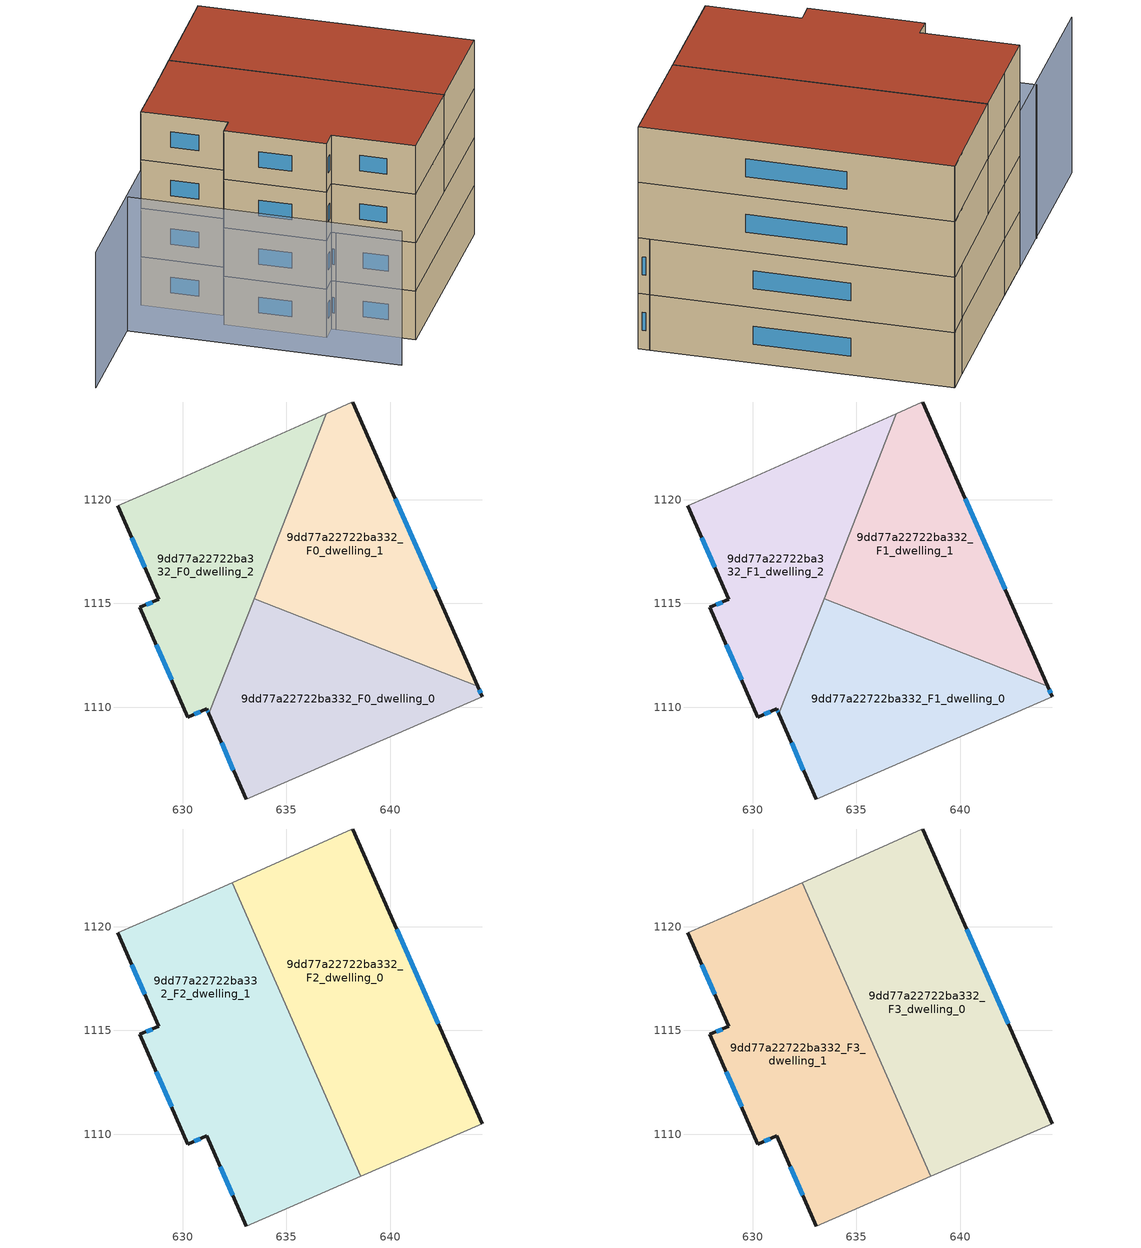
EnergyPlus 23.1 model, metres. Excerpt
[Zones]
9dd77a22722ba332_F0_dwelling_0
 floor ground (EU_floor_Construction): 644.22,1111.01 644.45,1110.5 633.05,1105.57 631.25,1109.67 633.43,1115.24 z0
 wall outside (EU_wall_Construction): 631.25,1109.67 633.05,1105.57 / 644.45,1110.5 644.22,1111.01 z0:3
 wall to 9dd77a22722ba332_F0_dwelling_1 (EU_wall_Construction): 644.22,1111.01 633.43,1115.24 z0:3
 wall adiabatic (EU_wall_Construction): 633.05,1105.57 644.45,1110.5 z0:3
 wall to 9dd77a22722ba332_F0_dwelling_2 (EU_wall_Construction): 633.43,1115.24 631.25,1109.67 z0:3
 window (EU_Window_Construction): 631.87,1108.28 632.44,1106.97 / 644.37,1110.67 644.3,1110.84 z1.02:1.98
9dd77a22722ba332_F0_dwelling_1
 floor ground (EU_floor_Construction): 638.2,1124.72 644.22,1111.01 633.43,1115.24 636.93,1124.16 638.15,1124.7 z0
 wall outside (EU_wall_Construction): 644.22,1111.01 638.2,1124.72 z0:3
 wall adiabatic (EU_wall_Construction): 638.2,1124.72 638.15,1124.7 636.93,1124.16 z0:3
 wall to 9dd77a22722ba332_F0_dwelling_2 (EU_wall_Construction): 636.93,1124.16 633.43,1115.24 z0:3
 window (EU_Window_Construction): 642.17,1115.68 640.25,1120.06 z1.02:1.98
9dd77a22722ba332_F0_dwelling_2
 floor ground (EU_floor_Construction): 636.93,1124.16 631.25,1109.67 631.15,1109.92 630.24,1109.51 627.92,1114.81 628.84,1115.21 626.86,1119.71 629.53,1120.87 z0
 wall outside (EU_wall_Construction): 626.86,1119.71 628.84,1115.21 627.92,1114.81 630.24,1109.51 631.15,1109.92 631.25,1109.67 z0:3
 wall adiabatic (EU_wall_Construction): 636.93,1124.16 629.53,1120.87 626.86,1119.71 z0:3
 window (EU_Window_Construction): 628.53,1115.07 628.23,1114.94 / 627.53,1118.18 628.16,1116.74 / 631.18,1109.83 631.22,1109.76 / 630.55,1109.65 630.84,1109.78 / 628.71,1113.01 629.45,1111.31 z1.02:1.98
9dd77a22722ba332_F1_dwelling_0
 floor to 9dd77a22722ba332_F0_dwelling_0 (EU_floor_Construction): 644.22,1111.01 644.45,1110.5 633.05,1105.57 631.25,1109.67 633.43,1115.24 z3
 wall outside (EU_wall_Construction): 631.25,1109.67 633.05,1105.57 / 644.45,1110.5 644.22,1111.01 z3:6
 wall to 9dd77a22722ba332_F1_dwelling_1 (EU_wall_Construction): 644.22,1111.01 633.43,1115.24 z3:6
 wall adiabatic (EU_wall_Construction): 633.05,1105.57 644.45,1110.5 z3:6
 wall to 9dd77a22722ba332_F1_dwelling_2 (EU_wall_Construction): 633.43,1115.24 631.25,1109.67 z3:6
 window (EU_Window_Construction): 631.87,1108.28 632.44,1106.97 / 644.37,1110.67 644.3,1110.84 z4.02:4.98
9dd77a22722ba332_F1_dwelling_1
 floor to 9dd77a22722ba332_F0_dwelling_1 (EU_floor_Construction): 638.2,1124.72 644.22,1111.01 633.43,1115.24 636.93,1124.16 638.15,1124.7 z3
 wall outside (EU_wall_Construction): 644.22,1111.01 638.2,1124.72 z3:6
 wall adiabatic (EU_wall_Construction): 638.2,1124.72 638.15,1124.7 636.93,1124.16 z3:6
 wall to 9dd77a22722ba332_F1_dwelling_2 (EU_wall_Construction): 636.93,1124.16 633.43,1115.24 z3:6
 window (EU_Window_Construction): 642.17,1115.68 640.25,1120.06 z4.02:4.98
9dd77a22722ba332_F1_dwelling_2
 floor to 9dd77a22722ba332_F0_dwelling_2 (EU_floor_Construction): 636.93,1124.16 631.25,1109.67 631.15,1109.92 630.24,1109.51 627.92,1114.81 628.84,1115.21 626.86,1119.71 629.53,1120.87 z3
 wall outside (EU_wall_Construction): 626.86,1119.71 628.84,1115.21 627.92,1114.81 630.24,1109.51 631.15,1109.92 631.25,1109.67 z3:6
 wall adiabatic (EU_wall_Construction): 636.93,1124.16 629.53,1120.87 626.86,1119.71 z3:6
 window (EU_Window_Construction): 628.53,1115.07 628.23,1114.94 / 627.53,1118.18 628.16,1116.74 / 631.18,1109.83 631.22,1109.76 / 630.55,1109.65 630.84,1109.78 / 628.71,1113.01 629.45,1111.31 z4.02:4.98
9dd77a22722ba332_F2_dwelling_0
 floor to 9dd77a22722ba332_F1_dwelling_1 (EU_floor_Construction): 638.2,1124.72 644.22,1111.01 635.81,1114.31 634.36,1117.6 636.93,1124.16 638.15,1124.7 z6
 floor to 9dd77a22722ba332_F1_dwelling_0 (EU_floor_Construction): 644.22,1111.01 644.45,1110.5 638.59,1107.97 635.81,1114.31 z6
 floor to 9dd77a22722ba332_F1_dwelling_2 (EU_floor_Construction): 636.93,1124.16 634.36,1117.6 632.37,1122.13 z6
 wall outside (EU_wall_Construction): 644.45,1110.5 638.2,1124.72 z6:9
 wall adiabatic (EU_wall_Construction): 638.59,1107.97 644.45,1110.5 / 638.2,1124.72 638.15,1124.7 632.37,1122.13 z6:9
 wall to 9dd77a22722ba332_F2_dwelling_1 (EU_wall_Construction): 632.37,1122.13 638.59,1107.97 z6:9
 window (EU_Window_Construction): 642.32,1115.34 640.33,1119.88 z7.02:7.98
9dd77a22722ba332_F2_dwelling_1
 floor to 9dd77a22722ba332_F1_dwelling_0 (EU_floor_Construction): 635.81,1114.31 638.59,1107.97 633.05,1105.57 631.25,1109.67 633.43,1115.24 z6
 floor to 9dd77a22722ba332_F1_dwelling_2 (EU_floor_Construction): 632.37,1122.13 634.36,1117.6 631.25,1109.67 631.15,1109.92 630.24,1109.51 627.92,1114.81 628.84,1115.21 626.86,1119.71 629.53,1120.87 z6
 floor to 9dd77a22722ba332_F1_dwelling_1 (EU_floor_Construction): 634.36,1117.6 635.81,1114.31 633.43,1115.24 z6
 wall outside (EU_wall_Construction): 626.86,1119.71 628.84,1115.21 627.92,1114.81 630.24,1109.51 631.15,1109.92 633.05,1105.57 z6:9
 wall adiabatic (EU_wall_Construction): 632.37,1122.13 629.53,1120.87 626.86,1119.71 / 633.05,1105.57 638.59,1107.97 z6:9
 window (EU_Window_Construction): 628.53,1115.07 628.23,1114.94 / 627.53,1118.18 628.16,1116.74 / 631.8,1108.44 632.4,1107.05 / 630.55,1109.65 630.84,1109.78 / 628.71,1113.01 629.45,1111.31 z7.02:7.98
9dd77a22722ba332_F3_dwelling_0
 floor to 9dd77a22722ba332_F2_dwelling_0 (EU_floor_Construction): 638.2,1124.72 644.45,1110.5 638.59,1107.97 632.37,1122.13 638.15,1124.7 z9
 wall outside (EU_wall_Construction): 644.45,1110.5 638.2,1124.72 z9:12
 wall adiabatic (EU_wall_Construction): 638.59,1107.97 644.45,1110.5 / 638.2,1124.72 638.15,1124.7 632.37,1122.13 z9:12
 wall to 9dd77a22722ba332_F3_dwelling_1 (EU_wall_Construction): 632.37,1122.13 638.59,1107.97 z9:12
 window (EU_Window_Construction): 642.32,1115.34 640.33,1119.88 z10.02:10.98
 roof outside (EU_roof_Construction): 644.45,1110.5 638.2,1124.72 638.15,1124.7 632.37,1122.13 638.59,1107.97 z12
9dd77a22722ba332_F3_dwelling_1
 floor to 9dd77a22722ba332_F2_dwelling_1 (EU_floor_Construction): 632.37,1122.13 638.59,1107.97 633.05,1105.57 631.15,1109.92 630.24,1109.51 627.92,1114.81 628.84,1115.21 626.86,1119.71 629.53,1120.87 z9
 wall outside (EU_wall_Construction): 626.86,1119.71 628.84,1115.21 627.92,1114.81 630.24,1109.51 631.15,1109.92 633.05,1105.57 z9:12
 wall adiabatic (EU_wall_Construction): 632.37,1122.13 629.53,1120.87 626.86,1119.71 / 633.05,1105.57 638.59,1107.97 z9:12
 window (EU_Window_Construction): 628.53,1115.07 628.23,1114.94 / 627.53,1118.18 628.16,1116.74 / 631.8,1108.44 632.4,1107.05 / 630.55,1109.65 630.84,1109.78 / 628.71,1113.01 629.45,1111.31 z10.02:10.98
 roof outside (EU_roof_Construction): 638.59,1107.97 632.37,1122.13 629.53,1120.87 626.86,1119.71 628.84,1115.21 627.92,1114.81 630.24,1109.51 631.15,1109.92 633.05,1105.57 z12
shading: 624.1,1118.54 630.29,1104.36 z0:8.3; 638.21,1124.66 617.95,1115.82 z0:8.4
[Building]
EU S2 Campaign: North Axis=0; Terrain=City; Solar Distribution=FullExterior
[Site:Location]
Vienna: Latitude=48; Longitude=16.5; Time Zone=1; Elevation=183
[SizingPeriod:WeatherFileDays]
AnnualSizingPeriod: Begin Month=1; Begin Day of Month=1; End Month=12; End Day of Month=31; Day of Week for Start Day=Monday; Use Weather File Daylight Saving Period=No; Use Weather File Rain and Snow Indicators=No
[MATERIAL]
EU_InternalMass_Material: Roughness=MediumRough; Thickness=0.1; Conductivity=1; Density=1800; Specific Heat=900; Thermal Absorptance=0.9; Solar Absorptance=0.7; Visible Absorptance=0.7
[MATERIAL:NOMASS] Roughness=MediumRough; Thermal Absorptance=0.9; Solar Absorptance=0.7; Visible Absorptance=0.7
Name | Thermal Resistance
EU_wall_NoMass | 0.942466
EU_roof_NoMass | 0.551687
EU_floor_NoMass | 0.66527
[WINDOWMATERIAL:SIMPLEGLAZINGSYSTEM]
EU_Window_SimpleGlazing: UFactor=2.03367; Solar Heat Gain Coefficient=0.65; Visible Transmittance=0.65
[CONSTRUCTION]
EU_wall_Construction: EU_wall_NoMass
EU_roof_Construction: EU_roof_NoMass
EU_floor_Construction: EU_floor_NoMass
EU_Window_Construction: EU_Window_SimpleGlazing
EU_InternalMass_Construction: EU_InternalMass_Material
[ZONE] Type=1; Multiplier=1; Ceiling Height=autocalculate; Floor Area=autocalculate; Part of Total Floor Area=Yes
Name | Volume
9dd77a22722ba332_F0_dwelling_0; 9dd77a22722ba332_F1_dwelling_0 | 197.73
9dd77a22722ba332_F2_dwelling_0; 9dd77a22722ba332_F3_dwelling_0 | 296.589
9dd77a22722ba332_F0_dwelling_1; 9dd77a22722ba332_F1_dwelling_1 | 197.735
9dd77a22722ba332_F2_dwelling_1; 9dd77a22722ba332_F3_dwelling_1 | 296.599
9dd77a22722ba332_F0_dwelling_2; 9dd77a22722ba332_F1_dwelling_2 | 197.727
[INTERNALMASS] Construction=EU_InternalMass_Construction
Name | Zone or ZoneList | Surface Area
9dd77a22722ba332_F0_dwelling_0_EU_InternalMass | 9dd77a22722ba332_F0_dwelling_0 | 65.911
9dd77a22722ba332_F0_dwelling_1_EU_InternalMass | 9dd77a22722ba332_F0_dwelling_1 | 65.9078
9dd77a22722ba332_F0_dwelling_2_EU_InternalMass | 9dd77a22722ba332_F0_dwelling_2 | 65.9091
9dd77a22722ba332_F1_dwelling_0_EU_InternalMass | 9dd77a22722ba332_F1_dwelling_0 | 65.911
9dd77a22722ba332_F1_dwelling_1_EU_InternalMass | 9dd77a22722ba332_F1_dwelling_1 | 65.9078
9dd77a22722ba332_F1_dwelling_2_EU_InternalMass | 9dd77a22722ba332_F1_dwelling_2 | 65.9091
9dd77a22722ba332_F2_dwelling_0_EU_InternalMass | 9dd77a22722ba332_F2_dwelling_0 | 98.8631
9dd77a22722ba332_F2_dwelling_1_EU_InternalMass | 9dd77a22722ba332_F2_dwelling_1 | 98.8664
9dd77a22722ba332_F3_dwelling_0_EU_InternalMass | 9dd77a22722ba332_F3_dwelling_0 | 98.8631
9dd77a22722ba332_F3_dwelling_1_EU_InternalMass | 9dd77a22722ba332_F3_dwelling_1 | 98.8664
[OTHEREQUIPMENT] Fuel Type=Electricity; Design Level Calculation Method=Watts/Area; Power per Zone Floor Area=1; Fraction Latent=0; Fraction Radiant=0; Fraction Lost=0; Carbon Dioxide Generation Rate=0; EndUse Subcategory=EU_Step8_InternalGains
Name | Zone or ZoneList or Space or SpaceList | Schedule
EU_Step8_InternalGain_9dd77a22722ba332_F0_dwelling_0_f000 | 9dd77a22722ba332_F0_dwelling_0 | EU_Step8_GainSchedule_9dd77a22722ba332_F0_dwelling_0_f000
EU_Step8_InternalGain_9dd77a22722ba332_F0_dwelling_1_f000 | 9dd77a22722ba332_F0_dwelling_1 | EU_Step8_GainSchedule_9dd77a22722ba332_F0_dwelling_1_f000
EU_Step8_InternalGain_9dd77a22722ba332_F0_dwelling_2_f000 | 9dd77a22722ba332_F0_dwelling_2 | EU_Step8_GainSchedule_9dd77a22722ba332_F0_dwelling_2_f000
EU_Step8_InternalGain_9dd77a22722ba332_F1_dwelling_0_f000 | 9dd77a22722ba332_F1_dwelling_0 | EU_Step8_GainSchedule_9dd77a22722ba332_F1_dwelling_0_f000
EU_Step8_InternalGain_9dd77a22722ba332_F1_dwelling_1_f000 | 9dd77a22722ba332_F1_dwelling_1 | EU_Step8_GainSchedule_9dd77a22722ba332_F1_dwelling_1_f000
EU_Step8_InternalGain_9dd77a22722ba332_F1_dwelling_2_f000 | 9dd77a22722ba332_F1_dwelling_2 | EU_Step8_GainSchedule_9dd77a22722ba332_F1_dwelling_2_f000
EU_Step8_InternalGain_9dd77a22722ba332_F2_dwelling_0_f000 | 9dd77a22722ba332_F2_dwelling_0 | EU_Step8_GainSchedule_9dd77a22722ba332_F2_dwelling_0_f000
EU_Step8_InternalGain_9dd77a22722ba332_F2_dwelling_1_f000 | 9dd77a22722ba332_F2_dwelling_1 | EU_Step8_GainSchedule_9dd77a22722ba332_F2_dwelling_1_f000
EU_Step8_InternalGain_9dd77a22722ba332_F3_dwelling_0_f000 | 9dd77a22722ba332_F3_dwelling_0 | EU_Step8_GainSchedule_9dd77a22722ba332_F3_dwelling_0_f000
EU_Step8_InternalGain_9dd77a22722ba332_F3_dwelling_1_f000 | 9dd77a22722ba332_F3_dwelling_1 | EU_Step8_GainSchedule_9dd77a22722ba332_F3_dwelling_1_f000
[ZONEVENTILATION:DESIGNFLOWRATE] Schedule=EU_AlwaysOn; Design Flow Rate Calculation Method=AirChanges/Hour; Air Changes per Hour=0.530523; Ventilation Type=Natural; Fan Pressure Rise=0; Fan Total Efficiency=1; Constant Term Coefficient=1; Temperature Term Coefficient=0; Velocity Term Coefficient=0; Velocity Squared Term Coefficient=0; Minimum Indoor Temperature=-100; Maximum Indoor Temperature=100; Delta Temperature=-100; Minimum Outdoor Temperature=-100; Maximum Outdoor Temperature=100; Maximum Wind Speed=40
Name | Zone or ZoneList or Space or SpaceList
EU_ConstantAir_9dd77a22722ba332_F0_dwelling_0 | 9dd77a22722ba332_F0_dwelling_0
EU_ConstantAir_9dd77a22722ba332_F0_dwelling_1 | 9dd77a22722ba332_F0_dwelling_1
EU_ConstantAir_9dd77a22722ba332_F0_dwelling_2 | 9dd77a22722ba332_F0_dwelling_2
EU_ConstantAir_9dd77a22722ba332_F1_dwelling_0 | 9dd77a22722ba332_F1_dwelling_0
EU_ConstantAir_9dd77a22722ba332_F1_dwelling_1 | 9dd77a22722ba332_F1_dwelling_1
EU_ConstantAir_9dd77a22722ba332_F1_dwelling_2 | 9dd77a22722ba332_F1_dwelling_2
EU_ConstantAir_9dd77a22722ba332_F2_dwelling_0 | 9dd77a22722ba332_F2_dwelling_0
EU_ConstantAir_9dd77a22722ba332_F2_dwelling_1 | 9dd77a22722ba332_F2_dwelling_1
EU_ConstantAir_9dd77a22722ba332_F3_dwelling_0 | 9dd77a22722ba332_F3_dwelling_0
EU_ConstantAir_9dd77a22722ba332_F3_dwelling_1 | 9dd77a22722ba332_F3_dwelling_1
[HVACTEMPLATE:THERMOSTAT] Constant Heating Setpoint=20; Constant Cooling Setpoint=50
EU_HeatOnly_9dd77a22722ba332_F0_dwelling_0; EU_HeatOnly_9dd77a22722ba332_F0_dwelling_1; EU_HeatOnly_9dd77a22722ba332_F0_dwelling_2; EU_HeatOnly_9dd77a22722ba332_F1_dwelling_0; EU_HeatOnly_9dd77a22722ba332_F1_dwelling_1; EU_HeatOnly_9dd77a22722ba332_F1_dwelling_2; EU_HeatOnly_9dd77a22722ba332_F2_dwelling_0; EU_HeatOnly_9dd77a22722ba332_F2_dwelling_1; EU_HeatOnly_9dd77a22722ba332_F3_dwelling_0; EU_HeatOnly_9dd77a22722ba332_F3_dwelling_1
[HVACTEMPLATE:ZONE:IDEALLOADSAIRSYSTEM] System Availability Schedule=EU_AlwaysOn; Maximum Heating Supply Air Temperature=50; Minimum Cooling Supply Air Temperature=13; Maximum Heating Supply Air Humidity Ratio=0.0156; Minimum Cooling Supply Air Humidity Ratio=0.0077; Heating Limit=NoLimit; Cooling Limit=NoLimit; Heating Availability Schedule=EU_AlwaysOn; Cooling Availability Schedule=EU_CoolingOff; Dehumidification Control Type=ConstantSensibleHeatRatio; Cooling Sensible Heat Ratio=0.7; Dehumidification Setpoint=60; Humidification Control Type=None; Humidification Setpoint=30; Outdoor Air Method=None; Outdoor Air Flow Rate per Person=0.00944; Outdoor Air Flow Rate per Zone Floor Area=0; Outdoor Air Flow Rate per Zone=0; Demand Controlled Ventilation Type=None; Outdoor Air Economizer Type=NoEconomizer; Heat Recovery Type=None; Sensible Heat Recovery Effectiveness=0.7; Latent Heat Recovery Effectiveness=0.65
Name | Template Thermostat
9dd77a22722ba332_F0_dwelling_0 | EU_HeatOnly_9dd77a22722ba332_F0_dwelling_0
9dd77a22722ba332_F0_dwelling_1 | EU_HeatOnly_9dd77a22722ba332_F0_dwelling_1
9dd77a22722ba332_F0_dwelling_2 | EU_HeatOnly_9dd77a22722ba332_F0_dwelling_2
9dd77a22722ba332_F1_dwelling_0 | EU_HeatOnly_9dd77a22722ba332_F1_dwelling_0
9dd77a22722ba332_F1_dwelling_1 | EU_HeatOnly_9dd77a22722ba332_F1_dwelling_1
9dd77a22722ba332_F1_dwelling_2 | EU_HeatOnly_9dd77a22722ba332_F1_dwelling_2
9dd77a22722ba332_F2_dwelling_0 | EU_HeatOnly_9dd77a22722ba332_F2_dwelling_0
9dd77a22722ba332_F2_dwelling_1 | EU_HeatOnly_9dd77a22722ba332_F2_dwelling_1
9dd77a22722ba332_F3_dwelling_0 | EU_HeatOnly_9dd77a22722ba332_F3_dwelling_0
9dd77a22722ba332_F3_dwelling_1 | EU_HeatOnly_9dd77a22722ba332_F3_dwelling_1
[SIZING:ZONE] Zone Cooling Design Supply Air Temperature Input Method=SupplyAirTemperature; Zone Cooling Design Supply Air Temperature=13; Zone Heating Design Supply Air Temperature Input Method=SupplyAirTemperature; Zone Heating Design Supply Air Temperature=50; Zone Cooling Design Supply Air Humidity Ratio=0.008; Zone Heating Design Supply Air Humidity Ratio=0.008; Cooling Design Air Flow Method=DesignDay; Cooling Design Air Flow Rate=0; Cooling Minimum Air Flow per Zone Floor Area=0.000762; Cooling Minimum Air Flow=0; Cooling Minimum Air Flow Fraction=0.2; Heating Design Air Flow Method=DesignDay; Heating Design Air Flow Rate=0; Heating Maximum Air Flow per Zone Floor Area=0.002032; Heating Maximum Air Flow=0.141576; Heating Maximum Air Flow Fraction=0.3; Account for Dedicated Outdoor Air System=No; Dedicated Outdoor Air System Control Strategy=NeutralSupplyAir; Dedicated Outdoor Air Low Setpoint Temperature for Design=autosize; Dedicated Outdoor Air High Setpoint Temperature for Design=autosize; Zone Load Sizing Method=Sensible Load Only No Latent Load; Zone Latent Cooling Design Supply Air Humidity Ratio Input Method=HumidityRatioDifference; Zone Cooling Design Supply Air Humidity Ratio Difference=0.005; Zone Latent Heating Design Supply Air Humidity Ratio Input Method=HumidityRatioDifference; Zone Humidification Design Supply Air Humidity Ratio Difference=0.005
9dd77a22722ba332_F0_dwelling_0; 9dd77a22722ba332_F0_dwelling_1; 9dd77a22722ba332_F0_dwelling_2; 9dd77a22722ba332_F1_dwelling_0; 9dd77a22722ba332_F1_dwelling_1; 9dd77a22722ba332_F1_dwelling_2; 9dd77a22722ba332_F2_dwelling_0; 9dd77a22722ba332_F2_dwelling_1; 9dd77a22722ba332_F3_dwelling_0; 9dd77a22722ba332_F3_dwelling_1
[SCHEDULE:CONSTANT]
Name | Hourly Value
EU_AlwaysOn | 1
EU_CoolingOff | 0
[SCHEDULE:FILE] Column Number=1; Rows to Skip at Top=0; Number of Hours of Data=8760; Column Separator=Comma; Interpolate to Timestep=No; Minutes per Item=60; Adjust Schedule for Daylight Savings=Yes
Name | File
EU_Step8_GainSchedule_9dd77a22722ba332_F0_dwelling_0_f000 | ../../schedules/9dd77a22722ba332/9dd77a22722ba332_F0_dwelling_0_f000_gain.csv
EU_Step8_GainSchedule_9dd77a22722ba332_F0_dwelling_1_f000 | ../../schedules/9dd77a22722ba332/9dd77a22722ba332_F0_dwelling_1_f000_gain.csv
EU_Step8_GainSchedule_9dd77a22722ba332_F0_dwelling_2_f000 | ../../schedules/9dd77a22722ba332/9dd77a22722ba332_F0_dwelling_2_f000_gain.csv
EU_Step8_GainSchedule_9dd77a22722ba332_F1_dwelling_0_f000 | ../../schedules/9dd77a22722ba332/9dd77a22722ba332_F1_dwelling_0_f000_gain.csv
EU_Step8_GainSchedule_9dd77a22722ba332_F1_dwelling_1_f000 | ../../schedules/9dd77a22722ba332/9dd77a22722ba332_F1_dwelling_1_f000_gain.csv
EU_Step8_GainSchedule_9dd77a22722ba332_F1_dwelling_2_f000 | ../../schedules/9dd77a22722ba332/9dd77a22722ba332_F1_dwelling_2_f000_gain.csv
EU_Step8_GainSchedule_9dd77a22722ba332_F2_dwelling_0_f000 | ../../schedules/9dd77a22722ba332/9dd77a22722ba332_F2_dwelling_0_f000_gain.csv
EU_Step8_GainSchedule_9dd77a22722ba332_F2_dwelling_1_f000 | ../../schedules/9dd77a22722ba332/9dd77a22722ba332_F2_dwelling_1_f000_gain.csv
EU_Step8_GainSchedule_9dd77a22722ba332_F3_dwelling_0_f000 | ../../schedules/9dd77a22722ba332/9dd77a22722ba332_F3_dwelling_0_f000_gain.csv
EU_Step8_GainSchedule_9dd77a22722ba332_F3_dwelling_1_f000 | ../../schedules/9dd77a22722ba332/9dd77a22722ba332_F3_dwelling_1_f000_gain.csv
